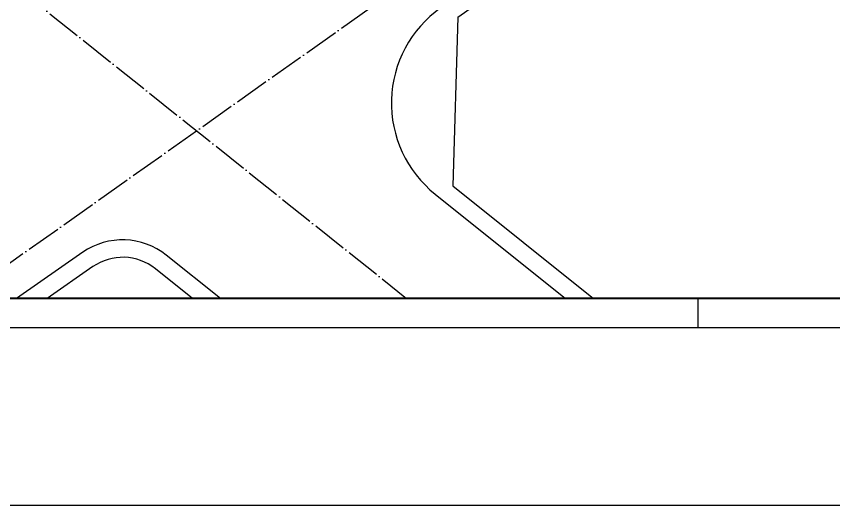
# Model space of a CAD drawing. Extents: x 36524853 to 36525459, y 2743936 to 2747542.
# Drawn here: x 36524928.4 to 36525068.8, y 2743936.1 to 2744020.1 of the extents above; entities that cross this region are included whole.
import ezdxf

# ---------------------------------------------------------------- set-up
doc = ezdxf.new("R2010")
doc.units = 0
doc.header["$LTSCALE"] = 1000
doc.header["$MEASUREMENT"] = 0
doc.linetypes.add('DASHDOT', pattern=[25.399999999999995, 12.7, -6.349999999999998, 0, -6.349999999999998])
doc.linetypes.add('DOTE', pattern=[2.4200000000000004, 2, -0.2, 0.02, -0.2])
for name, color, linetype in [('0-规划道路', 4, 'Continuous'), ('0-规划道路中线', 211, 'DASHDOT'), ('A0-11 图框-粗线', 16, 'Continuous'), ('A0-13 图框-细线', 7, 'Continuous')]:
    doc.layers.add(name, color=color, linetype=linetype)
doc.layers.add('yichutu', color=7, linetype='Continuous', true_color=0xffffff, plot=False)

# ---------------------------------------------------------------- blocks, each defined once
blk = doc.blocks.new('yct-420-297-420-297-1-3000.0')
at = {"layer": 'yichutu', "color": 7, "linetype": 'Continuous', "true_color": 0xffffff}
blk.add_lwpolyline([(0, 0), (0, 297), (420, 297), (420, 0)], close=True, dxfattribs=at)
blk = doc.blocks.new('A$C6202001D')
at = {"layer": 'A0-11 图框-粗线', "const_width": 70}
blk.add_lwpolyline([(58399.99999999994, 41000.00000000001), (2500, 41000.00000000001), (2500, 1000), (58399.99999999994, 1000)], close=True, dxfattribs=at)
at = {"layer": 'A0-13 图框-细线'}
blk.add_line((30450, 1000), (30450, 0), dxfattribs=at)
blk.add_lwpolyline([(59399.99999999994, 42000.00000000001), (0, 42000.00000000001), (0, 0), (59399.99999999994, 0)], close=True, dxfattribs=at)
blk = doc.blocks.new('分析图底图')
at = {"layer": '0-规划道路', "color": 251}
for p, q in [((-19.55772135406733, -135.9730753498152), (50.7791119068861, -86.20241400133818)), ((-19.55772135406733, -135.9730753498152), (-20.40615595132113, -164.9281282369047)), ((-20.40615595132113, -164.9281282369047), (3.742037214338779, -184.2331150476821)), ((-23.44871465861797, -166.3366125547327), (-1.062364257872105, -184.2331150472164))]:
    blk.add_line(p, q, dxfattribs=at)
for points in [[(-60.31664901226759, -184.2331150467508), (-69.60470122098923, -176.8078917935491, 0.3319432172016928), (-83.94858907908201, -176.3286219914444), (-95.316256955266, -184.2331150467508)], [(-65.1210504770279, -184.2331150476821), (-71.47798347473145, -179.1511403084733, 0.3319432172017636), (-82.23589936643839, -178.7916879570112), (-90.06136464327574, -184.2331150472164)]]:
    blk.add_lwpolyline(points, format="xyb", dxfattribs=at)
blk.add_arc((-10.96016631275415, -150.7149557876401), 20, 125.2833975307862, 231.3598263924405, dxfattribs=at)
at = {"layer": '0-规划道路中线', "color": 251, "linetype": 'DOTE', "ltscale": 0.003}
for p, q in [((-105.0721023827791, -184.2331150490791), (45.00290080904961, -78.03936400078237)), ((-118.1267516165972, -112.6073771179654), (-28.34616652131081, -184.2331150486134))]:
    blk.add_line(p, q, dxfattribs=at)

msp = doc.modelspace()

# ---------------------------------------------------------------- linework, layer by layer
at = {"layer": 'Defpoints'}
msp.add_lwpolyline([(36524853.70510678, 2744207.274874667), (36525237.19145069, 2744207.274874667), (36525237.19145069, 2743936.121743355), (36524853.70510678, 2743936.121743355)], close=True, dxfattribs=at)

# ---------------------------------------------------------------- block references
at = {"xscale": 0.005, "yscale": 0.005, "zscale": 0.005}
msp.add_blockref('A$C6202001D', (36524893.19827873, 2743966.698309011), dxfattribs=at)
msp.add_blockref('分析图底图', (36525023.787559, 2744155.931424057))
at = {"layer": 'yichutu', "linetype": 'Continuous', "xscale": 0.9129735061014543, "yscale": 0.9129735061014543, "zscale": 0.9129735061014543}
msp.add_blockref('yct-420-297-420-297-1-3000.0', (36524853.70510678, 2743936.121743355), dxfattribs=at)

doc.saveas('drawing.dxf')
